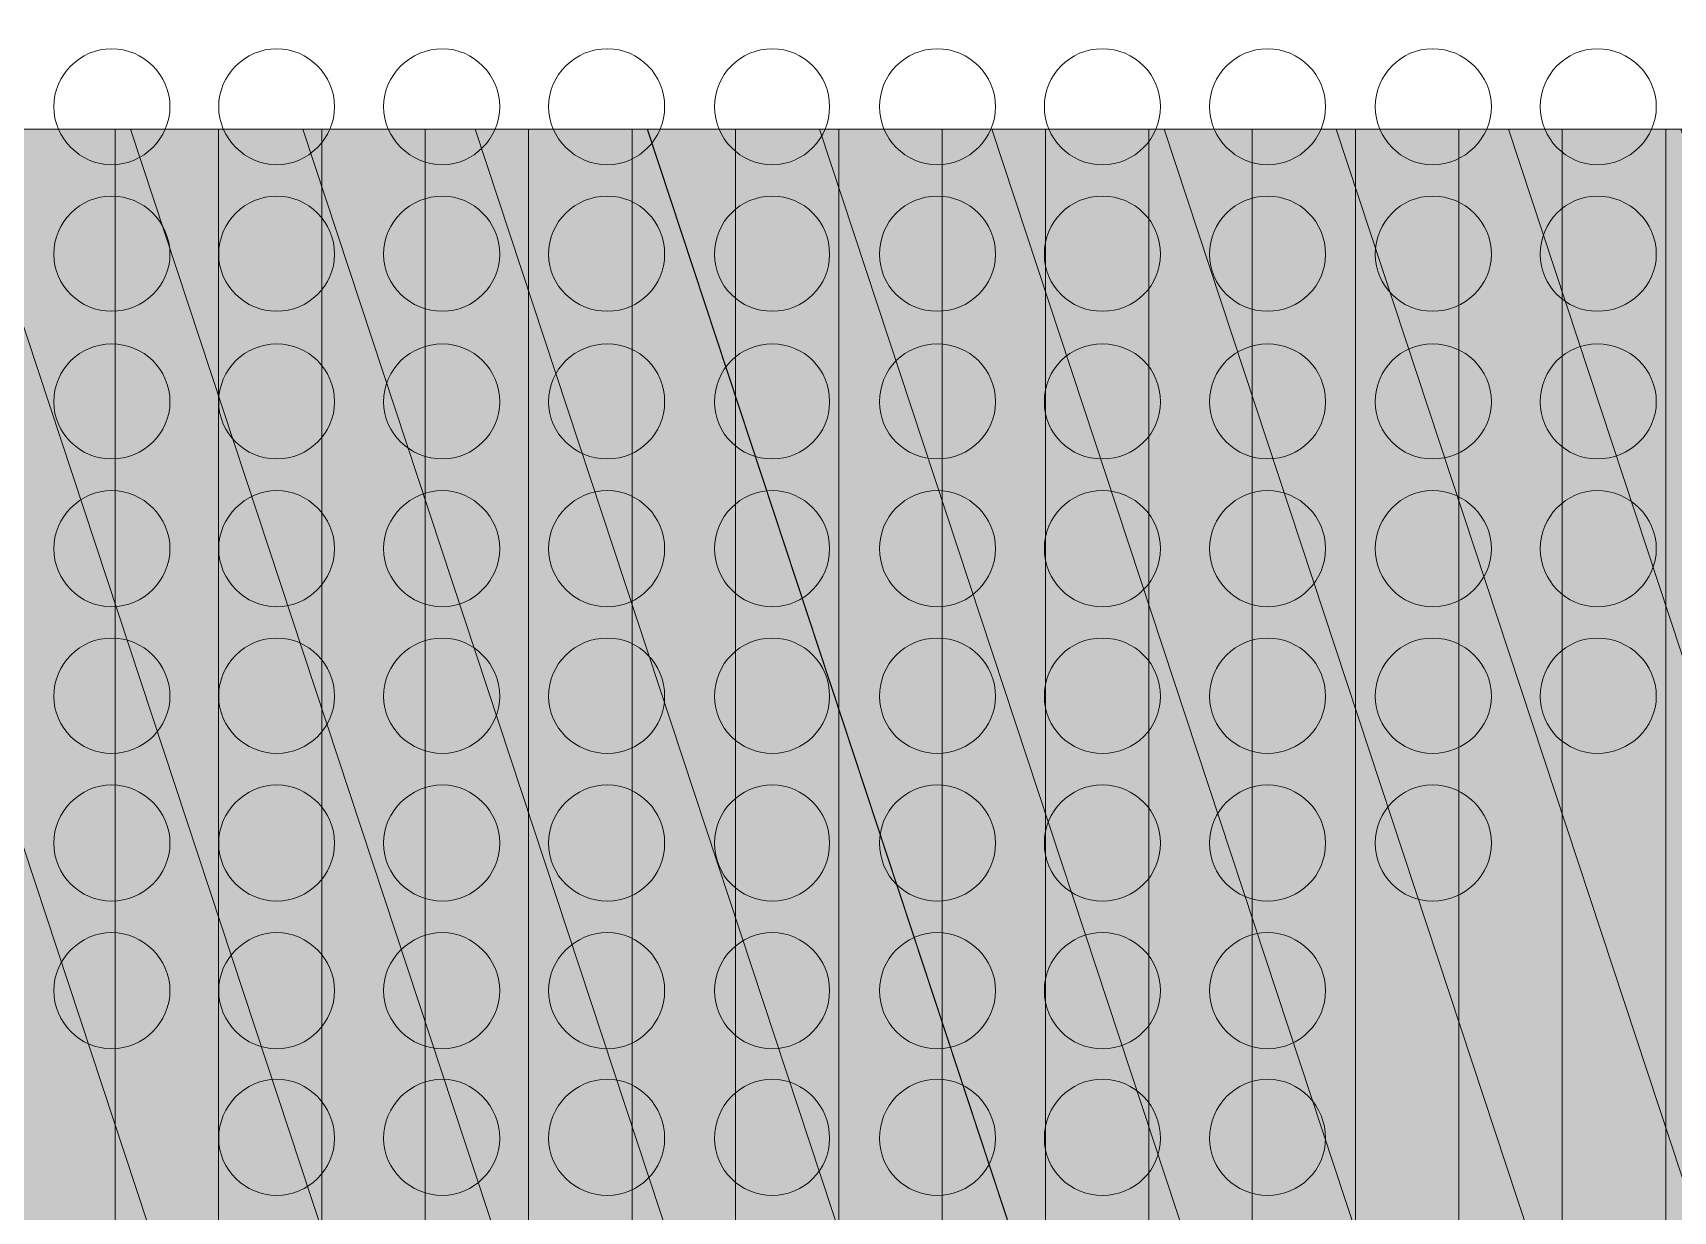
# Model space of a CAD drawing. Header units: inches. Extents: x 243 to 900, y -519 to -86.
# Drawn here: x 610.03 to 634.62, y -221.94 to -204.29 of the extents above; entities that cross this region are included whole.
import ezdxf

# ---------------------------------------------------------------- set-up
doc = ezdxf.new("R2010")
doc.units = ezdxf.units.IN
doc.header["$MEASUREMENT"] = 0
doc.layers.add('Layer 1', color=7, linetype='Continuous')

# ---------------------------------------------------------------- blocks, each defined once
blk = doc.blocks.new('block 3')
at = {"layer": 'Layer 1', "lineweight": 0}
blk.add_open_spline([(898.138, -484.267), (898.138, -494.991), (889.368, -503.763), (878.645, -503.763), (878.645, -503.763), (266.12, -503.763), (266.12, -503.763), (255.397, -503.763), (246.624, -494.991), (246.624, -484.267), (246.624, -484.267), (246.624, -108.507), (246.624, -108.507), (246.624, -97.783), (255.397, -89.011), (266.12, -89.011), (266.12, -89.011), (878.645, -89.011), (878.645, -89.011), (889.368, -89.011), (898.138, -97.783), (898.138, -108.507), (898.138, -108.507), (898.138, -484.267), (898.138, -484.267)], degree=3, knots=[0, 0, 0, 0, 1, 1, 1, 2, 2, 2, 3, 3, 3, 4, 4, 4, 5, 5, 5, 6, 6, 6, 7, 7, 7, 8, 8, 8, 8], dxfattribs=at)
blk = doc.blocks.new('block 2')
at = {"layer": 'Layer 1'}
blk.add_blockref('block 3', (0, 0), dxfattribs=at)
blk = doc.blocks.new('block 178')
at = {"layer": 'Layer 1', "lineweight": 0}
for points in [[(612.089, -205.392), (612.089, -205.868), (611.69, -206.263), (611.214, -206.263), (610.743, -206.263), (610.347, -205.868), (610.347, -205.392), (610.347, -204.921), (610.743, -204.525), (611.214, -204.525), (611.69, -204.525), (612.089, -204.921), (612.089, -205.392)], [(614.556, -205.392), (614.556, -205.868), (614.159, -206.263), (613.691, -206.263), (613.215, -206.263), (612.819, -205.868), (612.819, -205.392), (612.819, -204.921), (613.215, -204.525), (613.691, -204.525), (614.159, -204.525), (614.556, -204.921), (614.556, -205.392)], [(617.03, -205.392), (617.03, -205.868), (616.634, -206.263), (616.176, -206.263), (615.687, -206.263), (615.291, -205.868), (615.291, -205.392), (615.291, -204.921), (615.687, -204.525), (616.176, -204.525), (616.634, -204.525), (617.03, -204.921), (617.03, -205.392)], [(619.502, -205.392), (619.502, -205.868), (619.122, -206.263), (618.646, -206.263), (618.157, -206.263), (617.763, -205.868), (617.763, -205.392), (617.763, -204.921), (618.157, -204.525), (618.646, -204.525), (619.122, -204.525), (619.502, -204.921), (619.502, -205.392)], [(621.974, -205.392), (621.974, -205.868), (621.588, -206.263), (621.118, -206.263), (620.631, -206.263), (620.25, -205.868), (620.25, -205.392), (620.25, -204.921), (620.631, -204.525), (621.118, -204.525), (621.588, -204.525), (621.974, -204.921), (621.974, -205.392)], [(624.462, -205.392), (624.462, -205.868), (624.066, -206.263), (623.59, -206.263), (623.103, -206.263), (622.722, -205.868), (622.722, -205.392), (622.722, -204.921), (623.103, -204.525), (623.59, -204.525), (624.066, -204.525), (624.462, -204.921), (624.462, -205.392)], [(626.932, -205.392), (626.932, -205.868), (626.551, -206.263), (626.062, -206.263), (625.573, -206.263), (625.192, -205.868), (625.192, -205.392), (625.192, -204.921), (625.573, -204.525), (626.062, -204.525), (626.551, -204.525), (626.932, -204.921), (626.932, -205.392)], [(629.406, -205.392), (629.406, -205.868), (629.02, -206.263), (628.536, -206.263), (628.06, -206.263), (627.667, -205.868), (627.667, -205.392), (627.667, -204.921), (628.06, -204.525), (628.536, -204.525), (629.02, -204.525), (629.406, -204.921), (629.406, -205.392)], [(631.891, -205.392), (631.891, -205.868), (631.497, -206.263), (631.008, -206.263), (630.535, -206.263), (630.152, -205.868), (630.152, -205.392), (630.152, -204.921), (630.535, -204.525), (631.008, -204.525), (631.497, -204.525), (631.891, -204.921), (631.891, -205.392)], [(634.363, -205.392), (634.363, -205.868), (633.964, -206.263), (633.478, -206.263), (633.007, -206.263), (632.624, -205.868), (632.624, -205.392), (632.624, -204.921), (633.007, -204.525), (633.478, -204.525), (633.964, -204.525), (634.363, -204.921), (634.363, -205.392)]]:
    blk.add_open_spline(points, degree=3, knots=[0, 0, 0, 0, 1, 1, 1, 2, 2, 2, 3, 3, 3, 4, 4, 4, 4], dxfattribs=at)
blk = doc.blocks.new('block 179')
at = {"layer": 'Layer 1', "lineweight": 0}
for points in [[(612.089, -207.606), (612.089, -208.078), (611.69, -208.459), (611.214, -208.459), (610.743, -208.459), (610.347, -208.078), (610.347, -207.606), (610.347, -207.117), (610.743, -206.734), (611.214, -206.734), (611.69, -206.734), (612.089, -207.117), (612.089, -207.606)], [(614.556, -207.606), (614.556, -208.078), (614.159, -208.459), (613.691, -208.459), (613.215, -208.459), (612.819, -208.078), (612.819, -207.606), (612.819, -207.117), (613.215, -206.734), (613.691, -206.734), (614.159, -206.734), (614.556, -207.117), (614.556, -207.606)], [(617.03, -207.606), (617.03, -208.078), (616.634, -208.459), (616.176, -208.459), (615.687, -208.459), (615.291, -208.078), (615.291, -207.606), (615.291, -207.117), (615.687, -206.734), (616.176, -206.734), (616.634, -206.734), (617.03, -207.117), (617.03, -207.606)], [(619.502, -207.606), (619.502, -208.078), (619.122, -208.459), (618.646, -208.459), (618.157, -208.459), (617.763, -208.078), (617.763, -207.606), (617.763, -207.117), (618.157, -206.734), (618.646, -206.734), (619.122, -206.734), (619.502, -207.117), (619.502, -207.606)], [(621.974, -207.606), (621.974, -208.078), (621.588, -208.459), (621.118, -208.459), (620.631, -208.459), (620.25, -208.078), (620.25, -207.606), (620.25, -207.117), (620.631, -206.734), (621.118, -206.734), (621.588, -206.734), (621.974, -207.117), (621.974, -207.606)], [(624.462, -207.606), (624.462, -208.078), (624.066, -208.459), (623.59, -208.459), (623.103, -208.459), (622.722, -208.078), (622.722, -207.606), (622.722, -207.117), (623.103, -206.734), (623.59, -206.734), (624.066, -206.734), (624.462, -207.117), (624.462, -207.606)], [(626.932, -207.606), (626.932, -208.078), (626.551, -208.459), (626.062, -208.459), (625.573, -208.459), (625.192, -208.078), (625.192, -207.606), (625.192, -207.117), (625.573, -206.734), (626.062, -206.734), (626.551, -206.734), (626.932, -207.117), (626.932, -207.606)], [(629.406, -207.606), (629.406, -208.078), (629.02, -208.459), (628.536, -208.459), (628.06, -208.459), (627.667, -208.078), (627.667, -207.606), (627.667, -207.117), (628.06, -206.734), (628.536, -206.734), (629.02, -206.734), (629.406, -207.117), (629.406, -207.606)], [(631.891, -207.606), (631.891, -208.078), (631.497, -208.459), (631.008, -208.459), (630.535, -208.459), (630.152, -208.078), (630.152, -207.606), (630.152, -207.117), (630.535, -206.734), (631.008, -206.734), (631.497, -206.734), (631.891, -207.117), (631.891, -207.606)], [(634.363, -207.606), (634.363, -208.078), (633.964, -208.459), (633.478, -208.459), (633.007, -208.459), (632.624, -208.078), (632.624, -207.606), (632.624, -207.117), (633.007, -206.734), (633.478, -206.734), (633.964, -206.734), (634.363, -207.117), (634.363, -207.606)]]:
    blk.add_open_spline(points, degree=3, knots=[0, 0, 0, 0, 1, 1, 1, 2, 2, 2, 3, 3, 3, 4, 4, 4, 4], dxfattribs=at)
blk = doc.blocks.new('block 180')
at = {"layer": 'Layer 1', "lineweight": 0}
for points in [[(612.089, -209.817), (612.089, -210.291), (611.69, -210.671), (611.214, -210.671), (610.743, -210.671), (610.347, -210.291), (610.347, -209.817), (610.347, -209.327), (610.743, -208.948), (611.214, -208.948), (611.69, -208.948), (612.089, -209.327), (612.089, -209.817)], [(614.556, -209.817), (614.556, -210.291), (614.159, -210.671), (613.691, -210.671), (613.215, -210.671), (612.819, -210.291), (612.819, -209.817), (612.819, -209.327), (613.215, -208.948), (613.691, -208.948), (614.159, -208.948), (614.556, -209.327), (614.556, -209.817)], [(617.03, -209.817), (617.03, -210.291), (616.634, -210.671), (616.176, -210.671), (615.687, -210.671), (615.291, -210.291), (615.291, -209.817), (615.291, -209.327), (615.687, -208.948), (616.176, -208.948), (616.634, -208.948), (617.03, -209.327), (617.03, -209.817)], [(619.502, -209.817), (619.502, -210.291), (619.122, -210.671), (618.646, -210.671), (618.157, -210.671), (617.763, -210.291), (617.763, -209.817), (617.763, -209.327), (618.157, -208.948), (618.646, -208.948), (619.122, -208.948), (619.502, -209.327), (619.502, -209.817)], [(621.974, -209.817), (621.974, -210.291), (621.588, -210.671), (621.118, -210.671), (620.631, -210.671), (620.25, -210.291), (620.25, -209.817), (620.25, -209.327), (620.631, -208.948), (621.118, -208.948), (621.588, -208.948), (621.974, -209.327), (621.974, -209.817)], [(624.462, -209.817), (624.462, -210.291), (624.066, -210.671), (623.59, -210.671), (623.103, -210.671), (622.722, -210.291), (622.722, -209.817), (622.722, -209.327), (623.103, -208.948), (623.59, -208.948), (624.066, -208.948), (624.462, -209.327), (624.462, -209.817)], [(626.932, -209.817), (626.932, -210.291), (626.551, -210.671), (626.062, -210.671), (625.573, -210.671), (625.192, -210.291), (625.192, -209.817), (625.192, -209.327), (625.573, -208.948), (626.062, -208.948), (626.551, -208.948), (626.932, -209.327), (626.932, -209.817)], [(629.406, -209.817), (629.406, -210.291), (629.02, -210.671), (628.536, -210.671), (628.06, -210.671), (627.667, -210.291), (627.667, -209.817), (627.667, -209.327), (628.06, -208.948), (628.536, -208.948), (629.02, -208.948), (629.406, -209.327), (629.406, -209.817)], [(631.891, -209.817), (631.891, -210.291), (631.497, -210.671), (631.008, -210.671), (630.535, -210.671), (630.152, -210.291), (630.152, -209.817), (630.152, -209.327), (630.535, -208.948), (631.008, -208.948), (631.497, -208.948), (631.891, -209.327), (631.891, -209.817)], [(634.363, -209.817), (634.363, -210.291), (633.964, -210.671), (633.478, -210.671), (633.007, -210.671), (632.624, -210.291), (632.624, -209.817), (632.624, -209.327), (633.007, -208.948), (633.478, -208.948), (633.964, -208.948), (634.363, -209.327), (634.363, -209.817)]]:
    blk.add_open_spline(points, degree=3, knots=[0, 0, 0, 0, 1, 1, 1, 2, 2, 2, 3, 3, 3, 4, 4, 4, 4], dxfattribs=at)
blk = doc.blocks.new('block 181')
at = {"layer": 'Layer 1', "lineweight": 0}
for points in [[(612.089, -212.014), (612.089, -212.49), (611.69, -212.886), (611.214, -212.886), (610.743, -212.886), (610.347, -212.49), (610.347, -212.014), (610.347, -211.543), (610.743, -211.145), (611.214, -211.145), (611.69, -211.145), (612.089, -211.543), (612.089, -212.014)], [(614.556, -212.014), (614.556, -212.49), (614.159, -212.886), (613.691, -212.886), (613.215, -212.886), (612.819, -212.49), (612.819, -212.014), (612.819, -211.543), (613.215, -211.145), (613.691, -211.145), (614.159, -211.145), (614.556, -211.543), (614.556, -212.014)], [(617.03, -212.014), (617.03, -212.49), (616.634, -212.886), (616.176, -212.886), (615.687, -212.886), (615.291, -212.49), (615.291, -212.014), (615.291, -211.543), (615.687, -211.145), (616.176, -211.145), (616.634, -211.145), (617.03, -211.543), (617.03, -212.014)], [(619.502, -212.014), (619.502, -212.49), (619.122, -212.886), (618.646, -212.886), (618.157, -212.886), (617.763, -212.49), (617.763, -212.014), (617.763, -211.543), (618.157, -211.145), (618.646, -211.145), (619.122, -211.145), (619.502, -211.543), (619.502, -212.014)], [(621.974, -212.014), (621.974, -212.49), (621.588, -212.886), (621.118, -212.886), (620.631, -212.886), (620.25, -212.49), (620.25, -212.014), (620.25, -211.543), (620.631, -211.145), (621.118, -211.145), (621.588, -211.145), (621.974, -211.543), (621.974, -212.014)], [(624.462, -212.014), (624.462, -212.49), (624.066, -212.886), (623.59, -212.886), (623.103, -212.886), (622.722, -212.49), (622.722, -212.014), (622.722, -211.543), (623.103, -211.145), (623.59, -211.145), (624.066, -211.145), (624.462, -211.543), (624.462, -212.014)], [(626.932, -212.014), (626.932, -212.49), (626.551, -212.886), (626.062, -212.886), (625.573, -212.886), (625.192, -212.49), (625.192, -212.014), (625.192, -211.543), (625.573, -211.145), (626.062, -211.145), (626.551, -211.145), (626.932, -211.543), (626.932, -212.014)], [(629.406, -212.014), (629.406, -212.49), (629.02, -212.886), (628.536, -212.886), (628.06, -212.886), (627.667, -212.49), (627.667, -212.014), (627.667, -211.543), (628.06, -211.145), (628.536, -211.145), (629.02, -211.145), (629.406, -211.543), (629.406, -212.014)], [(631.891, -212.014), (631.891, -212.49), (631.497, -212.886), (631.008, -212.886), (630.535, -212.886), (630.152, -212.49), (630.152, -212.014), (630.152, -211.543), (630.535, -211.145), (631.008, -211.145), (631.497, -211.145), (631.891, -211.543), (631.891, -212.014)], [(634.363, -212.014), (634.363, -212.49), (633.964, -212.886), (633.478, -212.886), (633.007, -212.886), (632.624, -212.49), (632.624, -212.014), (632.624, -211.543), (633.007, -211.145), (633.478, -211.145), (633.964, -211.145), (634.363, -211.543), (634.363, -212.014)]]:
    blk.add_open_spline(points, degree=3, knots=[0, 0, 0, 0, 1, 1, 1, 2, 2, 2, 3, 3, 3, 4, 4, 4, 4], dxfattribs=at)
blk = doc.blocks.new('block 182')
at = {"layer": 'Layer 1', "lineweight": 0}
for points in [[(612.089, -214.229), (612.089, -214.699), (611.69, -215.083), (611.214, -215.083), (610.743, -215.083), (610.347, -214.699), (610.347, -214.229), (610.347, -213.74), (610.743, -213.355), (611.214, -213.355), (611.69, -213.355), (612.089, -213.74), (612.089, -214.229)], [(614.556, -214.229), (614.556, -214.699), (614.159, -215.083), (613.691, -215.083), (613.215, -215.083), (612.819, -214.699), (612.819, -214.229), (612.819, -213.74), (613.215, -213.355), (613.691, -213.355), (614.159, -213.355), (614.556, -213.74), (614.556, -214.229)], [(617.03, -214.229), (617.03, -214.699), (616.634, -215.083), (616.176, -215.083), (615.687, -215.083), (615.291, -214.699), (615.291, -214.229), (615.291, -213.74), (615.687, -213.355), (616.176, -213.355), (616.634, -213.355), (617.03, -213.74), (617.03, -214.229)], [(619.502, -214.229), (619.502, -214.699), (619.122, -215.083), (618.646, -215.083), (618.157, -215.083), (617.763, -214.699), (617.763, -214.229), (617.763, -213.74), (618.157, -213.355), (618.646, -213.355), (619.122, -213.355), (619.502, -213.74), (619.502, -214.229)], [(621.974, -214.229), (621.974, -214.699), (621.588, -215.083), (621.118, -215.083), (620.631, -215.083), (620.25, -214.699), (620.25, -214.229), (620.25, -213.74), (620.631, -213.355), (621.118, -213.355), (621.588, -213.355), (621.974, -213.74), (621.974, -214.229)], [(624.462, -214.229), (624.462, -214.699), (624.066, -215.083), (623.59, -215.083), (623.103, -215.083), (622.722, -214.699), (622.722, -214.229), (622.722, -213.74), (623.103, -213.355), (623.59, -213.355), (624.066, -213.355), (624.462, -213.74), (624.462, -214.229)], [(626.932, -214.229), (626.932, -214.699), (626.551, -215.083), (626.062, -215.083), (625.573, -215.083), (625.192, -214.699), (625.192, -214.229), (625.192, -213.74), (625.573, -213.355), (626.062, -213.355), (626.551, -213.355), (626.932, -213.74), (626.932, -214.229)], [(629.406, -214.229), (629.406, -214.699), (629.02, -215.083), (628.536, -215.083), (628.06, -215.083), (627.667, -214.699), (627.667, -214.229), (627.667, -213.74), (628.06, -213.355), (628.536, -213.355), (629.02, -213.355), (629.406, -213.74), (629.406, -214.229)], [(631.891, -214.229), (631.891, -214.699), (631.497, -215.083), (631.008, -215.083), (630.535, -215.083), (630.152, -214.699), (630.152, -214.229), (630.152, -213.74), (630.535, -213.355), (631.008, -213.355), (631.497, -213.355), (631.891, -213.74), (631.891, -214.229)], [(634.363, -214.229), (634.363, -214.699), (633.964, -215.083), (633.478, -215.083), (633.007, -215.083), (632.624, -214.699), (632.624, -214.229), (632.624, -213.74), (633.007, -213.355), (633.478, -213.355), (633.964, -213.355), (634.363, -213.74), (634.363, -214.229)]]:
    blk.add_open_spline(points, degree=3, knots=[0, 0, 0, 0, 1, 1, 1, 2, 2, 2, 3, 3, 3, 4, 4, 4, 4], dxfattribs=at)
blk = doc.blocks.new('block 183')
at = {"layer": 'Layer 1', "lineweight": 0}
for points in [[(612.089, -216.425), (612.089, -216.914), (611.69, -217.295), (611.214, -217.295), (610.743, -217.295), (610.347, -216.914), (610.347, -216.425), (610.347, -215.952), (610.743, -215.556), (611.214, -215.556), (611.69, -215.556), (612.089, -215.952), (612.089, -216.425)], [(614.556, -216.425), (614.556, -216.914), (614.159, -217.295), (613.691, -217.295), (613.215, -217.295), (612.819, -216.914), (612.819, -216.425), (612.819, -215.952), (613.215, -215.556), (613.691, -215.556), (614.159, -215.556), (614.556, -215.952), (614.556, -216.425)], [(617.03, -216.425), (617.03, -216.914), (616.634, -217.295), (616.176, -217.295), (615.687, -217.295), (615.291, -216.914), (615.291, -216.425), (615.291, -215.952), (615.687, -215.556), (616.176, -215.556), (616.634, -215.556), (617.03, -215.952), (617.03, -216.425)], [(619.502, -216.425), (619.502, -216.914), (619.122, -217.295), (618.646, -217.295), (618.157, -217.295), (617.763, -216.914), (617.763, -216.425), (617.763, -215.952), (618.157, -215.556), (618.646, -215.556), (619.122, -215.556), (619.502, -215.952), (619.502, -216.425)], [(621.974, -216.425), (621.974, -216.914), (621.588, -217.295), (621.118, -217.295), (620.631, -217.295), (620.25, -216.914), (620.25, -216.425), (620.25, -215.952), (620.631, -215.556), (621.118, -215.556), (621.588, -215.556), (621.974, -215.952), (621.974, -216.425)], [(624.462, -216.425), (624.462, -216.914), (624.066, -217.295), (623.59, -217.295), (623.103, -217.295), (622.722, -216.914), (622.722, -216.425), (622.722, -215.952), (623.103, -215.556), (623.59, -215.556), (624.066, -215.556), (624.462, -215.952), (624.462, -216.425)], [(626.932, -216.425), (626.932, -216.914), (626.551, -217.295), (626.062, -217.295), (625.573, -217.295), (625.192, -216.914), (625.192, -216.425), (625.192, -215.952), (625.573, -215.556), (626.062, -215.556), (626.551, -215.556), (626.932, -215.952), (626.932, -216.425)], [(629.406, -216.425), (629.406, -216.914), (629.02, -217.295), (628.536, -217.295), (628.06, -217.295), (627.667, -216.914), (627.667, -216.425), (627.667, -215.952), (628.06, -215.556), (628.536, -215.556), (629.02, -215.556), (629.406, -215.952), (629.406, -216.425)], [(631.891, -216.425), (631.891, -216.914), (631.497, -217.295), (631.008, -217.295), (630.535, -217.295), (630.152, -216.914), (630.152, -216.425), (630.152, -215.952), (630.535, -215.556), (631.008, -215.556), (631.497, -215.556), (631.891, -215.952), (631.891, -216.425)]]:
    blk.add_open_spline(points, degree=3, knots=[0, 0, 0, 0, 1, 1, 1, 2, 2, 2, 3, 3, 3, 4, 4, 4, 4], dxfattribs=at)
blk = doc.blocks.new('block 184')
at = {"layer": 'Layer 1', "lineweight": 0}
for points in [[(612.089, -218.637), (612.089, -219.111), (611.69, -219.509), (611.214, -219.509), (610.743, -219.509), (610.347, -219.111), (610.347, -218.637), (610.347, -218.166), (610.743, -217.768), (611.214, -217.768), (611.69, -217.768), (612.089, -218.166), (612.089, -218.637)], [(614.556, -218.637), (614.556, -219.111), (614.159, -219.509), (613.691, -219.509), (613.215, -219.509), (612.819, -219.111), (612.819, -218.637), (612.819, -218.166), (613.215, -217.768), (613.691, -217.768), (614.159, -217.768), (614.556, -218.166), (614.556, -218.637)], [(617.03, -218.637), (617.03, -219.111), (616.634, -219.509), (616.176, -219.509), (615.687, -219.509), (615.291, -219.111), (615.291, -218.637), (615.291, -218.166), (615.687, -217.768), (616.176, -217.768), (616.634, -217.768), (617.03, -218.166), (617.03, -218.637)], [(619.502, -218.637), (619.502, -219.111), (619.122, -219.509), (618.646, -219.509), (618.157, -219.509), (617.763, -219.111), (617.763, -218.637), (617.763, -218.166), (618.157, -217.768), (618.646, -217.768), (619.122, -217.768), (619.502, -218.166), (619.502, -218.637)], [(621.974, -218.637), (621.974, -219.111), (621.588, -219.509), (621.118, -219.509), (620.631, -219.509), (620.25, -219.111), (620.25, -218.637), (620.25, -218.166), (620.631, -217.768), (621.118, -217.768), (621.588, -217.768), (621.974, -218.166), (621.974, -218.637)], [(624.462, -218.637), (624.462, -219.111), (624.066, -219.509), (623.59, -219.509), (623.103, -219.509), (622.722, -219.111), (622.722, -218.637), (622.722, -218.166), (623.103, -217.768), (623.59, -217.768), (624.066, -217.768), (624.462, -218.166), (624.462, -218.637)], [(626.932, -218.637), (626.932, -219.111), (626.551, -219.509), (626.062, -219.509), (625.573, -219.509), (625.192, -219.111), (625.192, -218.637), (625.192, -218.166), (625.573, -217.768), (626.062, -217.768), (626.551, -217.768), (626.932, -218.166), (626.932, -218.637)], [(629.406, -218.637), (629.406, -219.111), (629.02, -219.509), (628.536, -219.509), (628.06, -219.509), (627.667, -219.111), (627.667, -218.637), (627.667, -218.166), (628.06, -217.768), (628.536, -217.768), (629.02, -217.768), (629.406, -218.166), (629.406, -218.637)]]:
    blk.add_open_spline(points, degree=3, knots=[0, 0, 0, 0, 1, 1, 1, 2, 2, 2, 3, 3, 3, 4, 4, 4, 4], dxfattribs=at)
blk = doc.blocks.new('block 185')
at = {"layer": 'Layer 1', "lineweight": 0}
for points in [[(614.556, -220.851), (614.556, -221.32), (614.159, -221.705), (613.691, -221.705), (613.215, -221.705), (612.819, -221.32), (612.819, -220.851), (612.819, -220.363), (613.215, -219.965), (613.691, -219.965), (614.159, -219.965), (614.556, -220.363), (614.556, -220.851)], [(617.03, -220.851), (617.03, -221.32), (616.634, -221.705), (616.176, -221.705), (615.687, -221.705), (615.291, -221.32), (615.291, -220.851), (615.291, -220.363), (615.687, -219.965), (616.176, -219.965), (616.634, -219.965), (617.03, -220.363), (617.03, -220.851)], [(619.502, -220.851), (619.502, -221.32), (619.122, -221.705), (618.646, -221.705), (618.157, -221.705), (617.763, -221.32), (617.763, -220.851), (617.763, -220.363), (618.157, -219.965), (618.646, -219.965), (619.122, -219.965), (619.502, -220.363), (619.502, -220.851)], [(621.974, -220.851), (621.974, -221.32), (621.588, -221.705), (621.118, -221.705), (620.631, -221.705), (620.25, -221.32), (620.25, -220.851), (620.25, -220.363), (620.631, -219.965), (621.118, -219.965), (621.588, -219.965), (621.974, -220.363), (621.974, -220.851)], [(624.462, -220.851), (624.462, -221.32), (624.066, -221.705), (623.59, -221.705), (623.103, -221.705), (622.722, -221.32), (622.722, -220.851), (622.722, -220.363), (623.103, -219.965), (623.59, -219.965), (624.066, -219.965), (624.462, -220.363), (624.462, -220.851)], [(626.932, -220.851), (626.932, -221.32), (626.551, -221.705), (626.062, -221.705), (625.573, -221.705), (625.192, -221.32), (625.192, -220.851), (625.192, -220.363), (625.573, -219.965), (626.062, -219.965), (626.551, -219.965), (626.932, -220.363), (626.932, -220.851)], [(629.406, -220.851), (629.406, -221.32), (629.02, -221.705), (628.536, -221.705), (628.06, -221.705), (627.667, -221.32), (627.667, -220.851), (627.667, -220.363), (628.06, -219.965), (628.536, -219.965), (629.02, -219.965), (629.406, -220.363), (629.406, -220.851)]]:
    blk.add_open_spline(points, degree=3, knots=[0, 0, 0, 0, 1, 1, 1, 2, 2, 2, 3, 3, 3, 4, 4, 4, 4], dxfattribs=at)
blk = doc.blocks.new('block 150')
at = {"layer": 'Layer 1'}
for name in ['block 178', 'block 179', 'block 180', 'block 181', 'block 182', 'block 183', 'block 184', 'block 185']:
    blk.add_blockref(name, (0, 0), dxfattribs=at)
blk = doc.blocks.new('block 149')
at = {"layer": 'Layer 1'}
blk.add_blockref('block 150', (0, 0), dxfattribs=at)
blk = doc.blocks.new('block 4')
at = {"layer": 'Layer 1'}
blk.add_blockref('block 149', (0, 0), dxfattribs=at)
blk = doc.blocks.new('block 291')
at = {"layer": 'Layer 1', "true_color": 0x1479be}
h = blk.add_hatch(color=152, dxfattribs=at)
h.dxf.hatch_style = 2
h.paths.add_polyline_path([(606.336, -205.731), (654.359, -351.157), (651.778, -351.157), (603.756, -205.731)])
at = {"layer": 'Layer 1', "true_color": 0x157abf}
h = blk.add_hatch(color=152, dxfattribs=at)
h.dxf.hatch_style = 2
h.paths.add_polyline_path([(608.916, -205.731), (656.939, -351.157), (654.359, -351.157), (606.336, -205.731)])
at = {"layer": 'Layer 1', "true_color": 0x167bbf}
h = blk.add_hatch(color=152, dxfattribs=at)
h.dxf.hatch_style = 2
h.paths.add_polyline_path([(611.499, -205.731), (659.522, -351.157), (656.939, -351.157), (608.916, -205.731)])
at = {"layer": 'Layer 1', "true_color": 0x127cc0}
h = blk.add_hatch(color=152, dxfattribs=at)
h.dxf.hatch_style = 2
h.paths.add_polyline_path([(614.08, -205.731), (662.103, -351.157), (659.522, -351.157), (611.499, -205.731)])
at = {"layer": 'Layer 1', "true_color": 0x177dc1}
h = blk.add_hatch(color=152, dxfattribs=at)
h.dxf.hatch_style = 2
h.paths.add_polyline_path([(616.66, -205.731), (664.686, -351.157), (662.103, -351.157), (614.08, -205.731)])
at = {"layer": 'Layer 1', "true_color": 0x187fc2}
h = blk.add_hatch(color=152, dxfattribs=at)
h.dxf.hatch_style = 2
h.paths.add_polyline_path([(619.241, -205.731), (667.266, -351.157), (664.686, -351.157), (616.66, -205.731)])
at = {"layer": 'Layer 1', "true_color": 0x1580c2}
h = blk.add_hatch(color=142, dxfattribs=at)
h.dxf.hatch_style = 2
h.paths.add_polyline_path([(621.824, -205.731), (669.847, -351.157), (667.266, -351.157), (619.243, -205.731)])
at = {"layer": 'Layer 1', "true_color": 0x1380c3}
h = blk.add_hatch(color=142, dxfattribs=at)
h.dxf.hatch_style = 2
h.paths.add_polyline_path([(624.404, -205.731), (672.427, -351.157), (669.847, -351.157), (621.824, -205.731)])
at = {"layer": 'Layer 1', "true_color": 0x1281c4}
h = blk.add_hatch(color=142, dxfattribs=at)
h.dxf.hatch_style = 2
h.paths.add_polyline_path([(626.987, -205.731), (675.01, -351.157), (672.427, -351.157), (624.404, -205.731)])
at = {"layer": 'Layer 1', "true_color": 0x1483c6}
h = blk.add_hatch(color=142, dxfattribs=at)
h.dxf.hatch_style = 2
h.paths.add_polyline_path([(629.567, -205.731), (677.59, -351.157), (675.01, -351.157), (626.987, -205.731)])
at = {"layer": 'Layer 1', "true_color": 0x1782c5}
h = blk.add_hatch(color=142, dxfattribs=at)
h.dxf.hatch_style = 2
h.paths.add_polyline_path([(632.15, -205.731), (680.173, -351.157), (677.59, -351.157), (629.567, -205.731)])
at = {"layer": 'Layer 1', "true_color": 0x1483c6}
h = blk.add_hatch(color=142, dxfattribs=at)
h.dxf.hatch_style = 2
h.paths.add_polyline_path([(634.728, -205.731), (682.754, -351.157), (680.173, -351.157), (632.15, -205.731)])
at = {"layer": 'Layer 1', "lineweight": 0}
for points in [[(606.336, -205.731), (654.359, -351.157), (651.778, -351.157), (603.756, -205.731), (606.336, -205.731)], [(608.916, -205.731), (656.939, -351.157), (654.359, -351.157), (606.336, -205.731), (608.916, -205.731)], [(611.499, -205.731), (659.522, -351.157), (656.939, -351.157), (608.916, -205.731), (611.499, -205.731)], [(614.08, -205.731), (662.103, -351.157), (659.522, -351.157), (611.499, -205.731), (614.08, -205.731)], [(616.66, -205.731), (664.686, -351.157), (662.103, -351.157), (614.08, -205.731), (616.66, -205.731)], [(619.241, -205.731), (667.266, -351.157), (664.686, -351.157), (616.66, -205.731), (619.241, -205.731)], [(621.824, -205.731), (669.847, -351.157), (667.266, -351.157), (619.243, -205.731), (621.824, -205.731)], [(624.404, -205.731), (672.427, -351.157), (669.847, -351.157), (621.824, -205.731), (624.404, -205.731)], [(626.987, -205.731), (675.01, -351.157), (672.427, -351.157), (624.404, -205.731), (626.987, -205.731)], [(629.567, -205.731), (677.59, -351.157), (675.01, -351.157), (626.987, -205.731), (629.567, -205.731)], [(632.15, -205.731), (680.173, -351.157), (677.59, -351.157), (629.567, -205.731), (632.15, -205.731)], [(634.728, -205.731), (682.754, -351.157), (680.173, -351.157), (632.15, -205.731), (634.728, -205.731)]]:
    blk.add_lwpolyline(points, dxfattribs=at)
blk.add_open_spline([(691.095, -319.02), (691.095, -319.02), (589.582, -319.02), (589.582, -319.02), (589.582, -319.02), (589.582, -351.156), (589.582, -351.156), (589.582, -351.156), (695.458, -351.156), (695.458, -351.156), (717.145, -351.156), (734.722, -333.577), (734.722, -311.891), (734.722, -311.891), (734.722, -302.64), (734.722, -302.64), (734.722, -293.508), (731.599, -285.112), (726.37, -278.443), (731.599, -271.777), (734.722, -263.378), (734.722, -254.249), (734.722, -254.249), (734.722, -244.998), (734.722, -244.998), (734.722, -223.309), (717.145, -205.731), (695.458, -205.731), (695.458, -205.731), (619.679, -205.731), (619.679, -205.731), (619.679, -205.731), (614.577, -205.731), (614.577, -205.731), (614.577, -205.731), (589.582, -205.731), (589.582, -205.731), (589.582, -205.731), (589.582, -312.591), (589.582, -312.591), (589.582, -312.591), (619.679, -312.591), (619.679, -312.591), (619.679, -312.591), (619.679, -237.403), (619.679, -237.403), (619.679, -237.403), (691.095, -237.403), (691.095, -237.403), (697.856, -237.403), (703.336, -242.883), (703.336, -249.642), (703.336, -256.404), (697.856, -261.887), (691.095, -261.887), (691.095, -261.887), (627.844, -261.887), (627.844, -261.887), (627.844, -261.887), (627.844, -294.535), (627.844, -294.535), (627.844, -294.535), (691.095, -294.535), (691.095, -294.535), (697.856, -294.535), (703.336, -300.013), (703.336, -306.776), (703.336, -313.538), (697.856, -319.02), (691.095, -319.02)], degree=3, knots=[0, 0, 0, 0, 1, 1, 1, 2, 2, 2, 3, 3, 3, 4, 4, 4, 5, 5, 5, 6, 6, 6, 7, 7, 7, 8, 8, 8, 9, 9, 9, 10, 10, 10, 11, 11, 11, 12, 12, 12, 13, 13, 13, 14, 14, 14, 15, 15, 15, 16, 16, 16, 17, 17, 17, 18, 18, 18, 19, 19, 19, 20, 20, 20, 21, 21, 21, 22, 22, 22, 23, 23, 23, 23], dxfattribs=at)
blk = doc.blocks.new('block 290')
at = {"layer": 'Layer 1', "lineweight": 0}
blk.add_lwpolyline([(589.582, -351.156), (734.722, -351.156), (734.722, -205.731), (589.582, -205.731), (589.582, -351.156)], dxfattribs=at)
at = {"layer": 'Layer 1'}
blk.add_blockref('block 291', (0, 0), dxfattribs=at)
blk = doc.blocks.new('block 289')
at = {"layer": 'Layer 1'}
blk.add_blockref('block 290', (0, 0), dxfattribs=at)
blk = doc.blocks.new('block 293')
at = {"layer": 'Layer 1', "true_color": 0x136ab3}
h = blk.add_hatch(color=152, dxfattribs=at)
h.dxf.hatch_style = 2
h.paths.add_polyline_path([(609.72, -205.731), (611.269, -205.731), (611.269, -310.374), (609.72, -310.374)])
at = {"layer": 'Layer 1', "true_color": 0x106bb4}
h = blk.add_hatch(color=152, dxfattribs=at)
h.dxf.hatch_style = 2
h.paths.add_polyline_path([(611.267, -205.731), (612.816, -205.731), (612.816, -310.374), (611.267, -310.374)])
at = {"layer": 'Layer 1', "true_color": 0x116cb4}
h = blk.add_hatch(color=152, dxfattribs=at)
h.dxf.hatch_style = 2
h.paths.add_polyline_path([(612.816, -205.731), (614.365, -205.731), (614.365, -310.374), (612.816, -310.374)])
at = {"layer": 'Layer 1', "true_color": 0x126db5}
h = blk.add_hatch(color=152, dxfattribs=at)
h.dxf.hatch_style = 2
h.paths.add_polyline_path([(614.365, -205.731), (615.915, -205.731), (615.915, -310.374), (614.365, -310.374)])
at = {"layer": 'Layer 1', "true_color": 0x166eb6}
h = blk.add_hatch(color=152, dxfattribs=at)
h.dxf.hatch_style = 2
h.paths.add_polyline_path([(615.915, -205.731), (617.464, -205.731), (617.464, -310.374), (615.915, -310.374)])
at = {"layer": 'Layer 1', "true_color": 0x136fb7}
h = blk.add_hatch(color=152, dxfattribs=at)
h.dxf.hatch_style = 2
h.paths.add_polyline_path([(617.464, -205.731), (619.013, -205.731), (619.013, -310.374), (617.464, -310.374)])
at = {"layer": 'Layer 1', "true_color": 0x1470b7}
h = blk.add_hatch(color=152, dxfattribs=at)
h.dxf.hatch_style = 2
h.paths.add_polyline_path([(619.013, -205.731), (620.563, -205.731), (620.563, -310.374), (619.013, -310.374)])
at = {"layer": 'Layer 1', "true_color": 0x1171b8}
h = blk.add_hatch(color=152, dxfattribs=at)
h.dxf.hatch_style = 2
h.paths.add_polyline_path([(620.563, -205.731), (622.112, -205.731), (622.112, -310.374), (620.563, -310.374)])
at = {"layer": 'Layer 1', "true_color": 0x1272b9}
h = blk.add_hatch(color=152, dxfattribs=at)
h.dxf.hatch_style = 2
h.paths.add_polyline_path([(622.112, -205.731), (623.661, -205.731), (623.661, -310.374), (622.112, -310.374)])
at = {"layer": 'Layer 1', "true_color": 0x1773b9}
h = blk.add_hatch(color=152, dxfattribs=at)
h.dxf.hatch_style = 2
h.paths.add_polyline_path([(623.661, -205.731), (625.211, -205.731), (625.211, -310.374), (623.661, -310.374)])
at = {"layer": 'Layer 1', "true_color": 0x1075bb}
h = blk.add_hatch(color=152, dxfattribs=at)
h.dxf.hatch_style = 2
h.paths.add_polyline_path([(625.208, -205.731), (626.757, -205.731), (626.757, -310.374), (625.208, -310.374)])
at = {"layer": 'Layer 1', "true_color": 0x0e75bb}
h = blk.add_hatch(color=152, dxfattribs=at)
h.dxf.hatch_style = 2
h.paths.add_polyline_path([(626.757, -205.731), (628.306, -205.731), (628.306, -310.374), (626.757, -310.374)])
h = blk.add_hatch(color=152, dxfattribs=at)
h.dxf.hatch_style = 2
h.paths.add_polyline_path([(628.306, -205.731), (629.856, -205.731), (629.856, -310.374), (628.306, -310.374)])
at = {"layer": 'Layer 1', "true_color": 0x0b77bd}
h = blk.add_hatch(color=152, dxfattribs=at)
h.dxf.hatch_style = 2
h.paths.add_polyline_path([(629.856, -205.731), (631.405, -205.731), (631.405, -310.374), (629.856, -310.374)])
at = {"layer": 'Layer 1', "true_color": 0x1479be}
h = blk.add_hatch(color=152, dxfattribs=at)
h.dxf.hatch_style = 2
h.paths.add_polyline_path([(631.405, -205.731), (632.954, -205.731), (632.954, -310.374), (631.405, -310.374)])
at = {"layer": 'Layer 1', "true_color": 0x1279be}
h = blk.add_hatch(color=152, dxfattribs=at)
h.dxf.hatch_style = 2
h.paths.add_polyline_path([(632.954, -205.731), (634.504, -205.731), (634.504, -310.374), (632.954, -310.374)])
at = {"layer": 'Layer 1', "true_color": 0x1479be}
h = blk.add_hatch(color=152, dxfattribs=at)
h.dxf.hatch_style = 2
h.paths.add_polyline_path([(634.504, -205.731), (636.053, -205.731), (636.053, -310.374), (634.504, -310.374)])
at = {"layer": 'Layer 1', "lineweight": 0}
for points in [[(609.72, -205.731), (611.269, -205.731), (611.269, -310.374), (609.72, -310.374), (609.72, -205.731)], [(611.267, -205.731), (612.816, -205.731), (612.816, -310.374), (611.267, -310.374), (611.267, -205.731)], [(612.816, -205.731), (614.365, -205.731), (614.365, -310.374), (612.816, -310.374), (612.816, -205.731)], [(614.365, -205.731), (615.915, -205.731), (615.915, -310.374), (614.365, -310.374), (614.365, -205.731)], [(615.915, -205.731), (617.464, -205.731), (617.464, -310.374), (615.915, -310.374), (615.915, -205.731)], [(617.464, -205.731), (619.013, -205.731), (619.013, -310.374), (617.464, -310.374), (617.464, -205.731)], [(619.013, -205.731), (620.563, -205.731), (620.563, -310.374), (619.013, -310.374), (619.013, -205.731)], [(620.563, -205.731), (622.112, -205.731), (622.112, -310.374), (620.563, -310.374), (620.563, -205.731)], [(622.112, -205.731), (623.661, -205.731), (623.661, -310.374), (622.112, -310.374), (622.112, -205.731)], [(623.661, -205.731), (625.211, -205.731), (625.211, -310.374), (623.661, -310.374), (623.661, -205.731)], [(625.208, -205.731), (626.757, -205.731), (626.757, -310.374), (625.208, -310.374), (625.208, -205.731)], [(626.757, -205.731), (628.306, -205.731), (628.306, -310.374), (626.757, -310.374), (626.757, -205.731)], [(628.306, -205.731), (629.856, -205.731), (629.856, -310.374), (628.306, -310.374), (628.306, -205.731)], [(629.856, -205.731), (631.405, -205.731), (631.405, -310.374), (629.856, -310.374), (629.856, -205.731)], [(631.405, -205.731), (632.954, -205.731), (632.954, -310.374), (631.405, -310.374), (631.405, -205.731)], [(632.954, -205.731), (634.504, -205.731), (634.504, -310.374), (632.954, -310.374), (632.954, -205.731)], [(634.504, -205.731), (636.053, -205.731), (636.053, -310.374), (634.504, -310.374), (634.504, -205.731)]]:
    blk.add_lwpolyline(points, dxfattribs=at)
blk.add_open_spline([(619.679, -205.733), (619.679, -205.733), (614.577, -205.733), (614.577, -205.733), (614.577, -205.733), (589.585, -205.733), (589.585, -205.733), (589.585, -205.733), (589.585, -310.374), (589.585, -310.374), (598.246, -299.877), (608.385, -290.641), (619.679, -282.975), (619.679, -282.975), (619.679, -237.403), (619.679, -237.403), (619.679, -237.403), (691.095, -237.403), (691.095, -237.403), (697.853, -237.403), (703.336, -242.88), (703.336, -249.642), (703.336, -253.078), (701.917, -256.179), (699.638, -258.405), (699.688, -258.405), (699.738, -258.401), (699.786, -258.401), (711.517, -258.401), (722.912, -259.826), (733.817, -262.491), (734.388, -259.832), (734.722, -257.081), (734.722, -254.249), (734.722, -254.249), (734.722, -244.998), (734.722, -244.998), (734.722, -223.309), (717.145, -205.733), (695.458, -205.733), (695.458, -205.733), (619.679, -205.733), (619.679, -205.733)], degree=3, knots=[0, 0, 0, 0, 1, 1, 1, 2, 2, 2, 3, 3, 3, 4, 4, 4, 5, 5, 5, 6, 6, 6, 7, 7, 7, 8, 8, 8, 9, 9, 9, 10, 10, 10, 11, 11, 11, 12, 12, 12, 13, 13, 13, 14, 14, 14, 14], dxfattribs=at)
blk = doc.blocks.new('block 283')
at = {"layer": 'Layer 1'}
for name in ['block 289', 'block 293']:
    blk.add_blockref(name, (0, 0), dxfattribs=at)

msp = doc.modelspace()

# ---------------------------------------------------------------- linework, layer by layer
at = {"layer": 'Layer 1', "lineweight": 0}
msp.add_open_spline([(771.889, -89.011), (771.889, -89.011), (266.12, -89.011), (266.12, -89.011), (255.397, -89.011), (246.624, -97.783), (246.624, -108.507), (246.624, -108.507), (246.624, -499.044), (246.624, -499.044), (246.624, -509.767), (255.397, -518.54), (266.12, -518.54), (266.12, -518.54), (371.556, -518.54), (371.556, -518.54), (400.967, -304.591), (562.913, -132.915), (771.889, -89.011)], degree=3, knots=[0, 0, 0, 0, 1, 1, 1, 2, 2, 2, 3, 3, 3, 4, 4, 4, 5, 5, 5, 6, 6, 6, 6], dxfattribs=at)

# ---------------------------------------------------------------- block references
at = {"layer": 'Layer 1'}
for name in ['block 2', 'block 4', 'block 283']:
    msp.add_blockref(name, (0, 0), dxfattribs=at)

doc.saveas('drawing.dxf')
